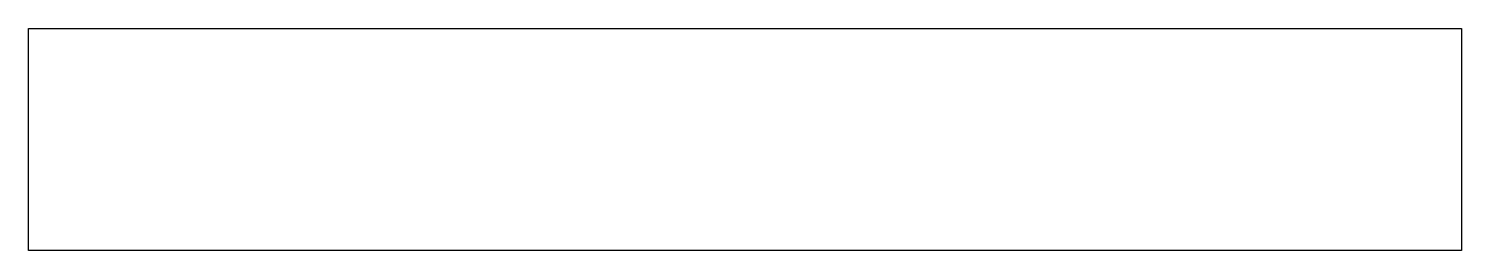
# Model space of a CAD drawing. Header units: metres. Extents: x -18.5 to 13.8, y -1.1 to 46.5.
# Drawn here: x -18.55 to 13.75, y 41.5 to 46.5 of the extents above.
import ezdxf

# ---------------------------------------------------------------- set-up
doc = ezdxf.new("R2010")
doc.units = ezdxf.units.M

msp = doc.modelspace()

# ---------------------------------------------------------------- linework, layer by layer
for p, q in [((-18.55, 46.361), (-18.55, 46.5)), ((-18.55, 46.5), (-18.456, 46.5)), ((-18.55, 46.353), (-18.55, 46.361)), ((-18.55, 46.338), (-18.55, 46.353)), ((-18.55, 46.316), (-18.55, 46.338)), ((-18.55, 46.286), (-18.55, 46.316)), ((-18.55, 45.324), (-18.55, 46.286)), ((-18.456, 46.5), (-18.246, 46.5)), ((-18.246, 46.5), (-16.237, 46.5)), ((-16.237, 46.5), (-16.008, 46.5)), ((-16.008, 46.5), (-15.694, 46.5)), ((-15.694, 46.5), (-15.293, 46.5)), ((-15.293, 46.5), (-14.819, 46.5)), ((-14.819, 46.5), (-14.315, 46.5)), ((-14.315, 46.5), (-13.86, 46.5)), ((-14.315, 46.5), (-14.315, 46.5)), ((-13.86, 46.5), (-13.543, 46.5)), ((-13.543, 46.5), (-13.432, 46.5)), ((-13.432, 46.5), (0.341, 46.5)), ((0.341, 46.5), (1.292, 46.5)), ((1.292, 46.5), (11.33, 46.5)), ((11.33, 46.5), (11.385, 46.5)), ((11.385, 46.5), (11.554, 46.5)), ((11.554, 46.5), (11.813, 46.5)), ((11.813, 46.5), (12.112, 46.5)), ((12.112, 46.5), (12.399, 46.5)), ((12.399, 46.5), (12.639, 46.5)), ((12.639, 46.5), (12.818, 46.5)), ((12.818, 46.5), (12.938, 46.5)), ((12.938, 46.5), (13.006, 46.5)), ((13.006, 46.5), (13.75, 46.5)), ((13.75, 46.5), (13.75, 45.324)), ((-18.55, 41.882), (-18.55, 45.324)), ((13.75, 45.324), (13.75, 41.5)), ((-18.55, 41.5), (-18.55, 41.882)), ((-16.298, 41.5), (-18.55, 41.5)), ((-15.914, 41.5), (-16.298, 41.5)), ((-15.471, 41.5), (-15.914, 41.5)), ((-15.026, 41.5), (-15.471, 41.5)), ((-14.669, 41.5), (-15.026, 41.5)), ((-14.495, 41.5), (-14.669, 41.5)), ((2.816, 41.5), (-14.495, 41.5)), ((11.922, 41.5), (2.816, 41.5)), ((12.097, 41.5), (11.922, 41.5)), ((12.341, 41.5), (12.097, 41.5)), ((12.598, 41.5), (12.341, 41.5)), ((12.825, 41.5), (12.598, 41.5)), ((13.001, 41.5), (12.825, 41.5)), ((13.123, 41.5), (13.001, 41.5)), ((13.75, 41.5), (13.123, 41.5))]:
    msp.add_line(p, q)

doc.saveas('drawing.dxf')
